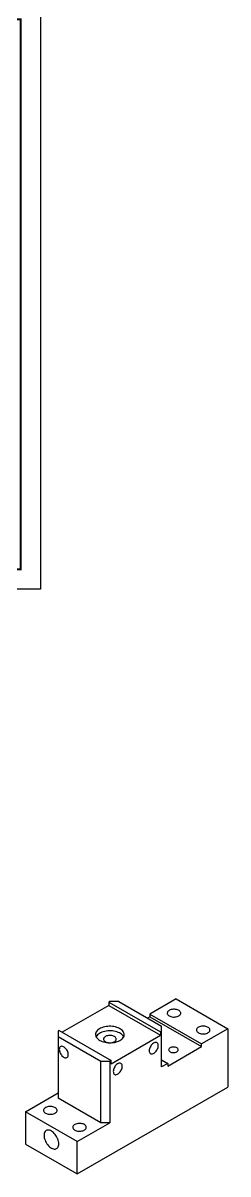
# Model space of a CAD drawing. Extents: x -13768 to 18086, y -10615 to 1188.
# Drawn here: x 5549 to 5653, y -2363 to -1784 of the extents above; entities that cross this region are included whole.
import ezdxf

# ---------------------------------------------------------------- set-up
doc = ezdxf.new("R2010")
doc.units = 0
doc.header["$LTSCALE"] = 7.5
doc.header["$MEASUREMENT"] = 0
doc.layers.get('0').update_dxf_attribs({"linetype": 'CONTINUOUS'})
doc.layers.add('FI', color=1, linetype='CONTINUOUS')

# ---------------------------------------------------------------- blocks, each defined once
blk = doc.blocks.new('A3G')
for p, q in [((235, 292), (235, 297)), ((0, 148.5), (9.75, 148.5)), ((235, 5), (235, 0))]:
    blk.add_line(p, q)
blk.add_lwpolyline([(0, 297), (420, 297), (420, 0), (0, 0)], close=True)
at = {"const_width": 1}
blk.add_lwpolyline([(25, 287), (410, 287), (410, 10), (25, 10)], close=True, dxfattribs=at)

msp = doc.modelspace()

# ---------------------------------------------------------------- linework, layer by layer
at = {"layer": 'FI'}
for p, q in [((5593.13913, -2276.60955), (5592.57344, -2276.93611)), ((5592.57344, -2276.93611), (5618.59497, -2291.95802)), ((5592.57344, -2276.93611), (5592.57344, -2278.56919)), ((5597.66461, -2276.60955), (5593.13913, -2276.60955)), ((5597.66461, -2276.60955), (5619.16066, -2289.01895)), ((5626.51457, -2275.30621), (5613.22096, -2282.98045)), ((5626.51457, -2275.30621), (5652.5361, -2290.32812)), ((5592.57344, -2278.56919), (5569.09773, -2292.12143)), ((5592.57344, -2278.56919), (5618.59497, -2293.5911)), ((5613.22096, -2282.98045), (5639.24249, -2298.00236)), ((5613.22096, -2282.98045), (5613.22096, -2284.28691)), ((5613.22096, -2284.28691), (5612.0923, -2284.93847)), ((5613.22096, -2284.28691), (5639.24249, -2299.30882)), ((5619.16066, -2291.63145), (5619.16066, -2289.01895)), ((5567.68328, -2291.30489), (5567.1176, -2291.63145)), ((5567.1176, -2291.63145), (5567.1176, -2294.24396)), ((5567.1176, -2294.24396), (5588.61364, -2306.65336)), ((5567.1176, -2294.24396), (5567.1176, -2325.27251)), ((5567.68328, -2291.30489), (5593.70481, -2306.3268)), ((5593.70481, -2307.95988), (5618.59497, -2293.5911)), ((5619.16066, -2291.63145), (5618.59497, -2291.95802)), ((5618.59497, -2291.95802), (5618.59497, -2293.5911)), ((5619.16066, -2309.59535), (5619.16066, -2291.63145)), ((5652.5361, -2290.32812), (5639.24249, -2298.00236)), ((5652.5361, -2290.32812), (5652.5361, -2319.72359)), ((5622.27193, -2309.10572), (5639.24249, -2299.30882)), ((5639.24249, -2299.30882), (5639.24249, -2298.00236)), ((5588.61364, -2306.65336), (5593.13913, -2306.65336)), ((5588.61364, -2337.68191), (5588.61364, -2306.65336)), ((5593.70481, -2306.3268), (5593.13913, -2306.65336)), ((5593.13913, -2306.65336), (5593.13913, -2337.68191)), ((5593.70481, -2307.95988), (5593.70481, -2306.3268)), ((5619.16066, -2306.00316), (5622.27193, -2307.79925)), ((5622.27193, -2307.79925), (5619.16066, -2309.59535)), ((5622.27193, -2307.79925), (5622.27193, -2309.10572)), ((5550.71272, -2332.13034), (5567.1176, -2322.66001)), ((5576.73425, -2363.48306), (5652.5361, -2319.72359)), ((5588.61364, -2337.68191), (5567.1176, -2325.27251)), ((5576.73425, -2347.15225), (5550.71272, -2332.13034)), ((5550.71272, -2332.13034), (5550.71272, -2348.46116)), ((5576.73425, -2347.15225), (5593.13913, -2337.68191)), ((5593.13913, -2337.68191), (5588.61364, -2337.68191)), ((5576.73425, -2363.48306), (5576.73425, -2347.15225)), ((5550.71272, -2348.46116), (5576.73425, -2363.48306))]:
    msp.add_line(p, q, dxfattribs=at)
at = {"layer": 'FI', "flags": 128}
for points in [[(5622.97903, -2283.8785), (5623.39582, -2284.08316), (5623.86408, -2284.24657), (5624.37168, -2284.36451), (5624.90549, -2284.43391), (5625.45166, -2284.45298), (5625.99606, -2284.42123), (5626.52459, -2284.33948), (5627.02356, -2284.20984), (5627.48004, -2284.03567), (5627.88221, -2283.82149), (5628.21967, -2283.57283), (5628.48365, -2283.29615), (5628.66734, -2282.99861), (5628.76597, -2282.68791), (5628.77699, -2282.37209), (5628.70011, -2282.05935), (5628.53733, -2281.75778), (5628.29285, -2281.47518), (5627.97302, -2281.21889), (5627.58611, -2280.99553), (5627.14214, -2280.81089), (5626.65262, -2280.66976), (5626.13023, -2280.57579), (5625.58848, -2280.53141), (5625.04142, -2280.53777), (5624.50321, -2280.5947), (5623.98779, -2280.70075), (5623.50851, -2280.85314), (5623.07779, -2281.04795), (5622.70677, -2281.28012), (5622.40507, -2281.54364), (5622.18051, -2281.83169), (5622.03889, -2282.1368), (5621.98388, -2282.45108), (5622.01692, -2282.76638), (5622.13714, -2283.07454), (5622.34144, -2283.36757), (5622.62451, -2283.63789), (5622.97903, -2283.8785)], [(5588.04796, -2296.20361), (5588.63893, -2296.50909), (5589.28452, -2296.77519), (5589.97691, -2296.99867), (5590.70768, -2297.17683), (5591.46797, -2297.3075), (5592.24854, -2297.38909), (5593.03992, -2297.42061), (5593.83251, -2297.40169), (5594.61668, -2297.33254), (5595.38291, -2297.21402), (5596.12191, -2297.04756), (5596.8247, -2296.83517), (5597.48275, -2296.57944), (5598.08808, -2296.28347), (5598.63333, -2295.95086), (5599.11189, -2295.58564), (5599.51795, -2295.19224), (5599.84658, -2294.77545), (5600.09379, -2294.34031), (5600.25658, -2293.89212), (5600.33298, -2293.4363), (5600.32205, -2292.9784), (5600.22392, -2292.52398), (5600.0398, -2292.07854), (5599.77192, -2291.64751), (5599.42352, -2291.23609), (5598.99884, -2290.84931), (5598.50302, -2290.49184), (5597.9421, -2290.16802), (5597.32288, -2289.8818), (5596.65287, -2289.63663), (5595.94021, -2289.43551), (5595.19355, -2289.28086), (5594.42195, -2289.17457), (5593.63477, -2289.11792), (5592.84159, -2289.11162), (5592.05201, -2289.15572), (5591.27563, -2289.24969), (5590.52187, -2289.3924), (5589.79988, -2289.58212), (5589.11842, -2289.81653), (5588.48577, -2290.0928), (5587.90961, -2290.40757), (5587.39692, -2290.75701), (5586.95394, -2291.1369), (5586.58603, -2291.54261), (5586.29768, -2291.96923), (5586.09236, -2292.41156), (5585.97259, -2292.86426), (5585.93981, -2293.32181), (5585.99442, -2293.77866), (5586.13575, -2294.22928), (5586.3621, -2294.66818), (5586.67071, -2295.09004), (5587.05784, -2295.48975), (5587.51879, -2295.86245), (5588.04796, -2296.20361)], [(5637.68685, -2292.36914), (5638.10364, -2292.5738), (5638.5719, -2292.73722), (5639.07951, -2292.85515), (5639.61331, -2292.92456), (5640.15948, -2292.94363), (5640.70388, -2292.91188), (5641.23241, -2292.83012), (5641.73138, -2292.70048), (5642.18786, -2292.52631), (5642.59004, -2292.31213), (5642.92749, -2292.06348), (5643.19148, -2291.7868), (5643.37516, -2291.48925), (5643.47379, -2291.17855), (5643.48481, -2290.86274), (5643.40793, -2290.55), (5643.24515, -2290.24842), (5643.00067, -2289.96583), (5642.68084, -2289.70953), (5642.29393, -2289.48618), (5641.84996, -2289.30154), (5641.36045, -2289.16041), (5640.83805, -2289.06643), (5640.2963, -2289.02205), (5639.74924, -2289.02841), (5639.21103, -2289.08535), (5638.69561, -2289.19139), (5638.21633, -2289.34379), (5637.78561, -2289.53859), (5637.41459, -2289.77076), (5637.11289, -2290.03429), (5636.88833, -2290.32233), (5636.74671, -2290.62745), (5636.69171, -2290.94172), (5636.72474, -2291.25702), (5636.84497, -2291.56518), (5637.04926, -2291.85821), (5637.33233, -2292.12853), (5637.68685, -2292.36914)], [(5600.06146, -2294.40769), (5600.0398, -2294.36486), (5599.77192, -2293.93382), (5599.42352, -2293.52241), (5598.99884, -2293.13562), (5598.50302, -2292.77815), (5597.9421, -2292.45434), (5597.32288, -2292.16811), (5596.65287, -2291.92295), (5595.94021, -2291.72182), (5595.19355, -2291.56717), (5594.42195, -2291.46088), (5593.63477, -2291.40424), (5592.84159, -2291.39793), (5592.05201, -2291.44203), (5591.27563, -2291.53601), (5590.52187, -2291.67872), (5589.79988, -2291.86843), (5589.11842, -2292.10285), (5588.48577, -2292.37911), (5587.90961, -2292.69388), (5587.39692, -2293.04333), (5586.95394, -2293.42321), (5586.58603, -2293.82893), (5586.29768, -2294.25554), (5586.21679, -2294.40769)], [(5590.87638, -2296.8571), (5591.27968, -2297.05429), (5591.7337, -2297.21047), (5592.22605, -2297.32137), (5592.74331, -2297.38398), (5593.27137, -2297.39659), (5593.79581, -2297.35885), (5594.30235, -2297.2718), (5594.77716, -2297.1378), (5595.20728, -2296.96051), (5595.58099, -2296.74477), (5595.8881, -2296.49647), (5596.12022, -2296.22237), (5596.27102, -2295.92995), (5596.33639, -2295.62719), (5596.31455, -2295.32235), (5596.20609, -2295.02374), (5596.01398, -2294.73951), (5595.74344, -2294.47742), (5595.40187, -2294.2446), (5594.99857, -2294.04741), (5594.54455, -2293.89123), (5594.0522, -2293.78033), (5593.53494, -2293.71772), (5593.00689, -2293.70511), (5592.48244, -2293.74285), (5591.9759, -2293.8299), (5591.50109, -2293.9639), (5591.07097, -2294.14119), (5590.69726, -2294.35693), (5590.39015, -2294.60523), (5590.15803, -2294.87933), (5590.00723, -2295.17175), (5589.94186, -2295.47451), (5589.9637, -2295.77935), (5590.07216, -2296.07796), (5590.26427, -2296.36219), (5590.53481, -2296.62429), (5590.87638, -2296.8571)], [(5572.20877, -2303.38874), (5572.1779, -2302.94085), (5572.08616, -2302.46955), (5571.93605, -2301.98768), (5571.73164, -2301.50841), (5571.47854, -2301.04479), (5571.18363, -2300.60948), (5570.85496, -2300.21435), (5570.50149, -2299.87018), (5570.13288, -2299.58635), (5569.75917, -2299.37061), (5569.39055, -2299.22885), (5569.03709, -2299.16492), (5568.70842, -2299.18058), (5568.41351, -2299.27539), (5568.1604, -2299.44677), (5567.956, -2299.69005), (5567.80588, -2299.99859), (5567.71414, -2300.36398), (5567.68328, -2300.77623), (5567.71414, -2301.22412), (5567.80588, -2301.69543), (5567.956, -2302.17729), (5568.1604, -2302.65656), (5568.41351, -2303.12018), (5568.70842, -2303.55549), (5569.03709, -2303.95062), (5569.39055, -2304.2948), (5569.75917, -2304.57862), (5570.13288, -2304.79436), (5570.50149, -2304.93613), (5570.85496, -2305.00005), (5571.18363, -2304.9844), (5571.47854, -2304.88958), (5571.73164, -2304.7182), (5571.93605, -2304.47492), (5572.08616, -2304.16638), (5572.1779, -2303.801), (5572.20877, -2303.38874)], [(5617.4636, -2298.81685), (5617.43274, -2298.4046), (5617.341, -2298.03921), (5617.19088, -2297.73067), (5616.98648, -2297.48739), (5616.73337, -2297.31601), (5616.43846, -2297.2212), (5616.10979, -2297.20554), (5615.75633, -2297.26947), (5615.38771, -2297.41123), (5615.014, -2297.62697), (5614.64539, -2297.9108), (5614.29192, -2298.25497), (5613.96325, -2298.6501), (5613.66834, -2299.08541), (5613.41524, -2299.54903), (5613.21084, -2300.02831), (5613.06072, -2300.51017), (5612.96898, -2300.98147), (5612.93812, -2301.42936), (5612.96898, -2301.84162), (5613.06072, -2302.207), (5613.21084, -2302.51554), (5613.41524, -2302.75882), (5613.66834, -2302.9302), (5613.96325, -2303.02502), (5614.29192, -2303.04068), (5614.64539, -2302.97675), (5615.014, -2302.83498), (5615.38771, -2302.61924), (5615.75633, -2302.33542), (5616.10979, -2301.99124), (5616.43846, -2301.59611), (5616.73337, -2301.1608), (5616.98648, -2300.69719), (5617.19088, -2300.21791), (5617.341, -2299.73605), (5617.43274, -2299.26474), (5617.4636, -2298.81685)], [(5623.4033, -2301.92133), (5623.76698, -2302.09363), (5624.18191, -2302.22166), (5624.63214, -2302.30051), (5625.10035, -2302.32713), (5625.56857, -2302.30051), (5626.01879, -2302.22166), (5626.43372, -2302.09363), (5626.79741, -2301.92133), (5627.09588, -2301.71138), (5627.31766, -2301.47184), (5627.45424, -2301.21193), (5627.50035, -2300.94164), (5627.45424, -2300.67134), (5627.31766, -2300.41143), (5627.09588, -2300.1719), (5626.79741, -2299.96195), (5626.43372, -2299.78965), (5626.01879, -2299.66161), (5625.56857, -2299.58277), (5625.10035, -2299.55615), (5624.63214, -2299.58277), (5624.18191, -2299.66161), (5623.76698, -2299.78965), (5623.4033, -2299.96195), (5623.10483, -2300.1719), (5622.88304, -2300.41143), (5622.74647, -2300.67134), (5622.70035, -2300.94164), (5622.74647, -2301.21193), (5622.88304, -2301.47184), (5623.10483, -2301.71138), (5623.4033, -2301.92133)], [(5599.36167, -2309.26688), (5599.3308, -2308.85462), (5599.23906, -2308.48924), (5599.08895, -2308.1807), (5598.88454, -2307.93742), (5598.63144, -2307.76603), (5598.33653, -2307.67122), (5598.00786, -2307.65556), (5597.65439, -2307.71949), (5597.28578, -2307.86126), (5596.91207, -2308.07699), (5596.54345, -2308.36082), (5596.18999, -2308.70499), (5595.86132, -2309.10013), (5595.56641, -2309.53544), (5595.3133, -2309.99905), (5595.1089, -2310.47833), (5594.95878, -2310.96019), (5594.86704, -2311.43149), (5594.83618, -2311.87938), (5594.86704, -2312.29164), (5594.95878, -2312.65702), (5595.1089, -2312.96556), (5595.3133, -2313.20884), (5595.56641, -2313.38023), (5595.86132, -2313.47504), (5596.18999, -2313.4907), (5596.54345, -2313.42677), (5596.91207, -2313.28501), (5597.28578, -2313.06927), (5597.65439, -2312.78544), (5598.00786, -2312.44127), (5598.33653, -2312.04614), (5598.63144, -2311.61083), (5598.88454, -2311.14721), (5599.08895, -2310.66793), (5599.23906, -2310.18607), (5599.3308, -2309.71477), (5599.36167, -2309.26688)], [(5560.75364, -2332.86511), (5561.17042, -2333.06977), (5561.63868, -2333.23318), (5562.14629, -2333.35112), (5562.68009, -2333.42052), (5563.22626, -2333.43959), (5563.77067, -2333.40784), (5564.29919, -2333.32609), (5564.79816, -2333.19645), (5565.25464, -2333.02228), (5565.65682, -2332.8081), (5565.99427, -2332.55944), (5566.25826, -2332.28276), (5566.44195, -2331.98522), (5566.54058, -2331.67452), (5566.5516, -2331.3587), (5566.47472, -2331.04596), (5566.31193, -2330.74439), (5566.06745, -2330.46179), (5565.74762, -2330.2055), (5565.36071, -2329.98214), (5564.91675, -2329.7975), (5564.42723, -2329.65637), (5563.90483, -2329.5624), (5563.36309, -2329.51802), (5562.81602, -2329.52438), (5562.27781, -2329.58131), (5561.76239, -2329.68736), (5561.28312, -2329.83975), (5560.85239, -2330.03456), (5560.48137, -2330.26673), (5560.17968, -2330.53025), (5559.95511, -2330.8183), (5559.81349, -2331.12341), (5559.75849, -2331.43769), (5559.79153, -2331.75299), (5559.91175, -2332.06115), (5560.11604, -2332.35418), (5560.39911, -2332.6245), (5560.75364, -2332.86511)], [(5567.44287, -2348.32077), (5567.41105, -2347.74179), (5567.31613, -2347.13598), (5567.15974, -2346.5137), (5566.94456, -2345.88561), (5566.67427, -2345.26244), (5566.35348, -2344.65486), (5565.9877, -2344.07327), (5565.58317, -2343.52761), (5565.14683, -2343.02723), (5564.68613, -2342.58069), (5564.20896, -2342.19562), (5563.72348, -2341.87862), (5563.23801, -2341.6351), (5562.76084, -2341.46924), (5562.30014, -2341.38387), (5561.86379, -2341.38046), (5561.45927, -2341.45906), (5561.09348, -2341.61833), (5560.7727, -2341.85554), (5560.5024, -2342.16663), (5560.28722, -2342.54628), (5560.13084, -2342.988), (5560.03592, -2343.48423), (5560.0041, -2344.02647), (5560.03592, -2344.60545), (5560.13084, -2345.21126), (5560.28722, -2345.83354), (5560.5024, -2346.46163), (5560.7727, -2347.0848), (5561.09348, -2347.69238), (5561.45927, -2348.27397), (5561.86379, -2348.81963), (5562.30014, -2349.32001), (5562.76084, -2349.76655), (5563.23801, -2350.15162), (5563.72348, -2350.46863), (5564.20896, -2350.71214), (5564.68613, -2350.878), (5565.14683, -2350.96337), (5565.58317, -2350.96678), (5565.9877, -2350.88818), (5566.35348, -2350.72891), (5566.67427, -2350.4917), (5566.94456, -2350.18061), (5567.15974, -2349.80096), (5567.31613, -2349.35924), (5567.41105, -2348.86302), (5567.44287, -2348.32077)], [(5575.46146, -2341.35575), (5575.87824, -2341.56041), (5576.3465, -2341.72383), (5576.85411, -2341.84176), (5577.38791, -2341.91117), (5577.93409, -2341.93024), (5578.47849, -2341.89848), (5579.00701, -2341.81673), (5579.50598, -2341.68709), (5579.96246, -2341.51292), (5580.36464, -2341.29874), (5580.70209, -2341.05009), (5580.96608, -2340.77341), (5581.14977, -2340.47586), (5581.2484, -2340.16516), (5581.25942, -2339.84935), (5581.18254, -2339.5366), (5581.01975, -2339.23503), (5580.77528, -2338.95244), (5580.45544, -2338.69614), (5580.06853, -2338.47278), (5579.62457, -2338.28815), (5579.13505, -2338.14702), (5578.61265, -2338.05304), (5578.07091, -2338.00866), (5577.52384, -2338.01502), (5576.98563, -2338.07196), (5576.47022, -2338.178), (5575.99094, -2338.3304), (5575.56021, -2338.5252), (5575.1892, -2338.75737), (5574.8875, -2339.0209), (5574.66293, -2339.30894), (5574.52131, -2339.61406), (5574.46631, -2339.92833), (5574.49935, -2340.24363), (5574.61957, -2340.55179), (5574.82386, -2340.84482), (5575.10693, -2341.11514), (5575.46146, -2341.35575)]]:
    msp.add_lwpolyline(points, dxfattribs=at)

# ---------------------------------------------------------------- block references
msp.add_blockref('A3G', (5138.1677, -2068.99346))

doc.saveas('drawing.dxf')
